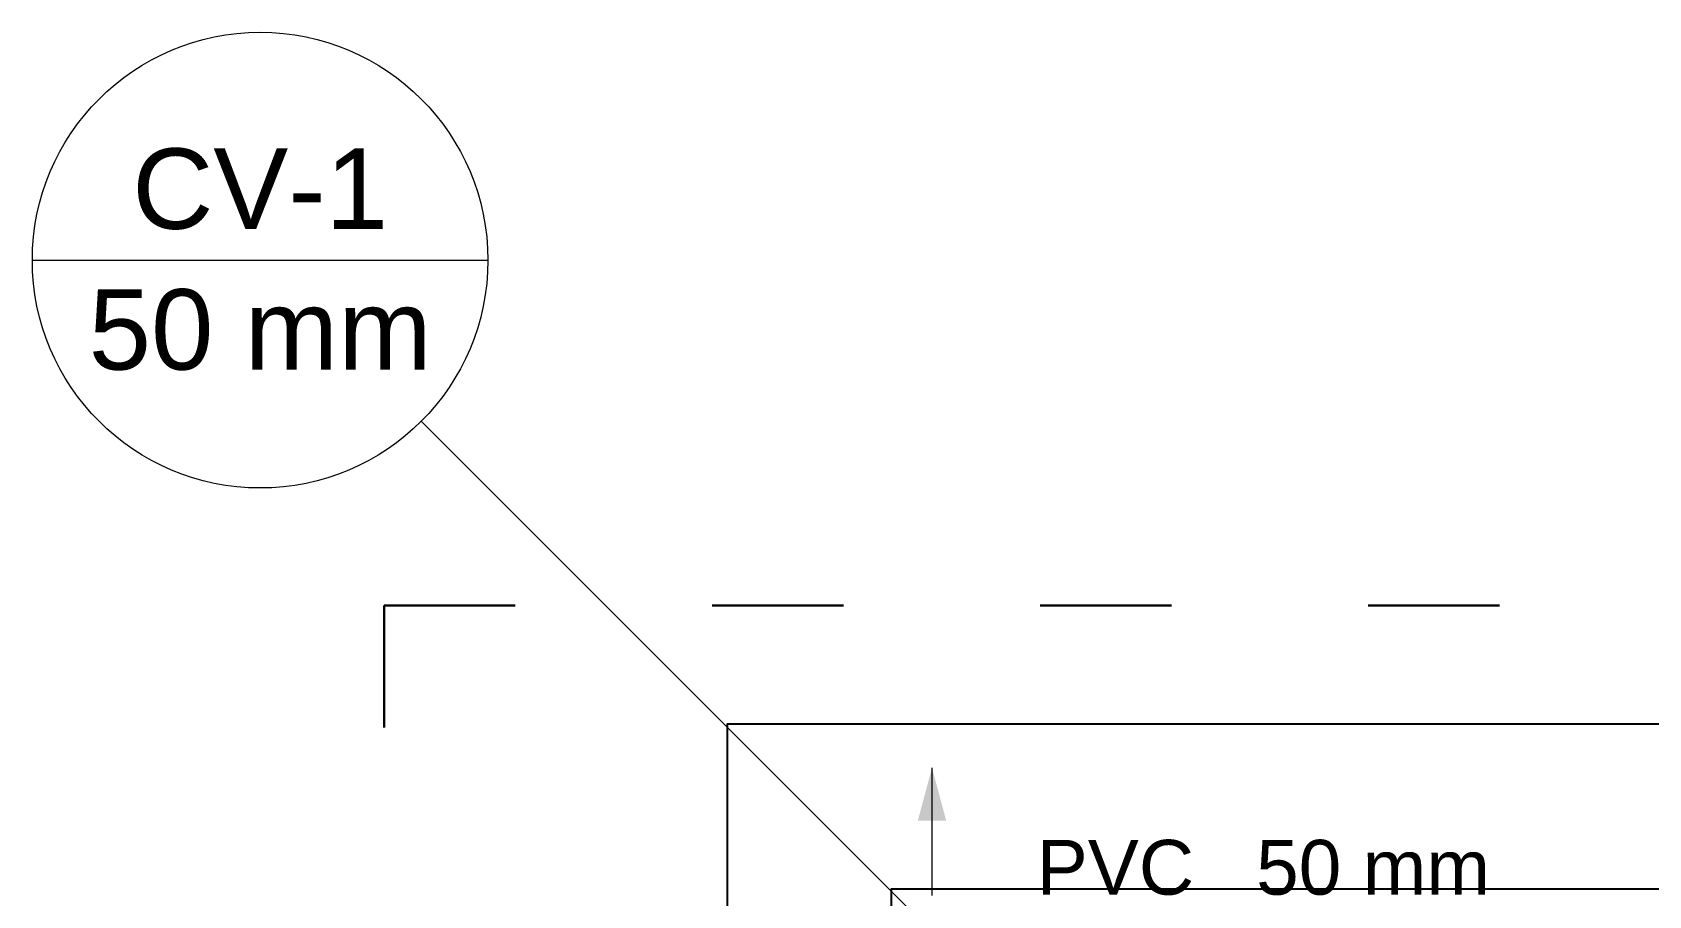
# Model space of a CAD drawing. Header units: millimetres. Extents: x -823 to -490, y -63 to 119.
# Drawn here: x -601.147 to -598.191, y 73.442 to 75.02 of the extents above; entities that cross this region are included whole.
import ezdxf

# ---------------------------------------------------------------- set-up
doc = ezdxf.new("R2010")
doc.units = ezdxf.units.MM
doc.header["$LTSCALE"] = 0.2
doc.header["$MEASUREMENT"] = 0
doc.linetypes.add('ACAD_ISO03W100', pattern=[3, 1.2, -1.8])
for name, color, linetype, lineweight in [('CV-Condutos', 1, 'Continuous', 5), ('CV-Indicação coluna', 5, 'Continuous', 5), ('CV-Textos conduto', 7, 'Continuous', 5), ('DI-Detalhes', 1, 'Continuous', 30)]:
    doc.layers.add(name, color=color, linetype=linetype, lineweight=lineweight)
doc.styles.add('Arial', font='arial.ttf')

msp = doc.modelspace()

# ---------------------------------------------------------------- hatches: boundary and pattern name
at = {"layer": 'CV-Condutos', "linetype": 'Continuous'}
msp.add_hatch(color=256, dxfattribs=at).paths.add_polyline_path([(-599.502, 73.6756), (-599.528, 73.5788), (-599.4761, 73.5788)])

# ---------------------------------------------------------------- linework, layer by layer
msp.add_lwpolyline([(-596.2618, 71.4045), (-596.5628, 71.4045), (-596.5628, 71.245), (-599.5759, 71.245), (-599.5759, 73.4544), (-596.5628, 73.4544), (-596.5628, 73.0109), (-596.2628, 73.0109), (-596.2628, 73.4544), (-593.2498, 73.4544), (-593.2498, 68.3674), (-592.9488, 68.3674), (-592.9488, 73.7554), (-599.8769, 73.7554), (-599.8769, 56.9483)])
at = {"layer": 'CV-Condutos'}
msp.add_lwpolyline([(-599.502, 73.4418), (-599.502, 73.6756)], dxfattribs=at)
at = {"layer": 'CV-Indicação coluna'}
for p, q in [((-601.1474, 74.6038), (-600.3142, 74.6038)), ((-600.4362, 74.3092), (-599.5256, 73.3986))]:
    msp.add_line(p, q, dxfattribs=at)
msp.add_circle((-600.7308, 74.6038), 0.4166, dxfattribs=at)
at = {"layer": 'DI-Detalhes', "color": 6, "linetype": 'ACAD_ISO03W100'}
msp.add_lwpolyline([(-600.5042, 73.9724), (-592.8533, 73.9724), (-592.8533, 67.1492), (-600.5042, 67.1492), (-600.5042, 73.9724)], dxfattribs=at)

# ---------------------------------------------------------------- texts
at = {"layer": 'CV-Indicação coluna', "char_height": 0.14698, "attachment_point": 8, "line_spacing_factor": 0.6, "style": 'Arial'}
for s, insert, width in [('CV-1', (-600.7308, 74.659), 0.935633), ('50 mm', (-600.7308, 74.4016), 1.254904)]:
    msp.add_mtext(s, dxfattribs=dict(at, insert=insert, width=width))
at = {"layer": 'CV-Textos conduto', "char_height": 0.10021, "line_spacing_factor": 0.6, "style": 'Arial'}
for s, insert, width, attachment_point in [('PVC', (-599.0227, 73.4421), 0.57591, 9), ('50 mm', (-598.9092, 73.4421), 0.855617, 7)]:
    msp.add_mtext(s, dxfattribs=dict(at, insert=insert, width=width, attachment_point=attachment_point))

doc.saveas('drawing.dxf')
